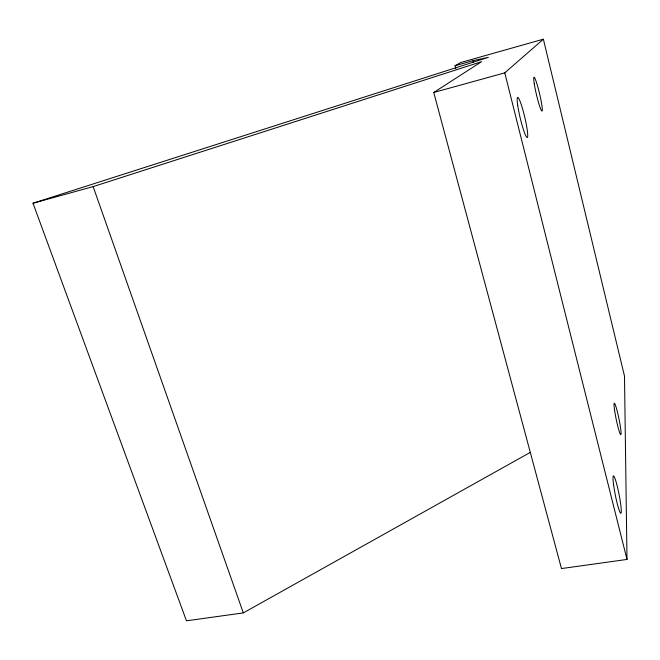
<?xml version="1.0" encoding="UTF-8"?>
<svg xmlns="http://www.w3.org/2000/svg" width="660" height="660" viewBox="0 0 660 660"><rect width="100%" height="100%" fill="white"/><g stroke="black" fill="none" stroke-linecap="round" stroke-linejoin="round"><path stroke-width="0.99" d="M433.736 92.482L504.768 72.856L543.37 39.179L624.492 376.084L627 559.433L561.462 568.565L433.736 92.482L481.585 61.677L93.142 186.615L33 203.23L186.466 620.821L243.317 612.901L530.145 452.471M455.821 68.722L455.037 65.736L460.696 62.543L543.37 39.179M33 203.23L488.293 57.362L472.972 60.671L455.037 65.736M93.142 186.615L243.317 612.901M472.972 60.671L473.492 62.667M504.768 72.856L627 559.433M613.586 484.745A19.058 1.897 78.8 0 0 620.763 513.249A19.058 1.897 78.8 0 0 617.116 485.686A19.058 1.897 78.8 0 0 613.586 484.745M614.501 409.695A16.079 1.402 78.3 0 0 620.623 434.552A16.079 1.402 78.3 0 0 617.521 412.409A16.079 1.402 78.3 0 0 614.501 409.695M534.262 83.779A17.366 1.625 76.7 0 0 541.695 110.896A17.366 1.625 76.7 0 0 538.065 87.788A17.366 1.625 76.7 0 0 534.262 83.779M517.72 105.451A20.65 2.318 76.6 0 0 526.837 137.371A20.65 2.318 76.6 0 0 522.728 109.37A20.65 2.318 76.6 0 0 517.72 105.451"/></g></svg>
